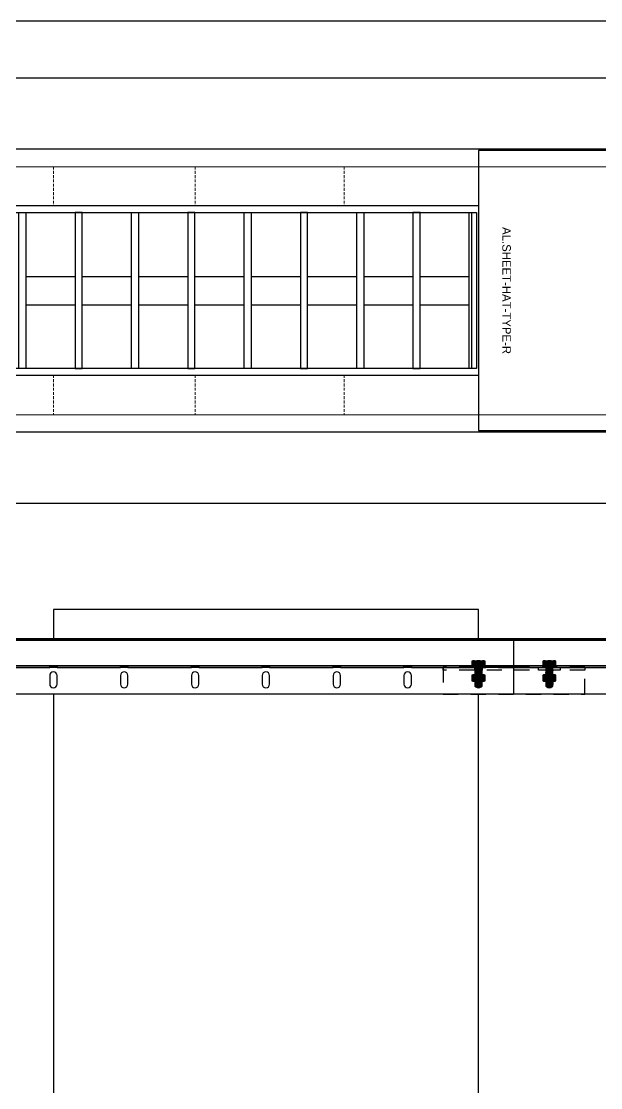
# Model space of a CAD drawing. Header units: millimetres. Extents: x -962357 to -591296, y -223672 to 59420.
# Drawn here: x -740553 to -740144, y -177079 to -176326 of the extents above; entities that cross this region are included whole.
import ezdxf
from ezdxf.enums import TextEntityAlignment as Align

# ---------------------------------------------------------------- set-up
doc = ezdxf.new("R2010")
doc.units = ezdxf.units.MM
doc.linetypes.add('DPA_Hidden 50', pattern=[3, 2, -1])
doc.linetypes.add('TA_HL_003.00000', pattern=[19.5, 10.65, -8.85])
for name, color, linetype in [('000 - H A T C H', 8, 'Continuous'), ('000 - WIPEOUT', 250, 'Continuous'), ('001 - ASCESSORIES', 251, 'Continuous'), ('A04_TUBE SERIES', 2, 'Continuous'), ('A11_ALU.SOLID SHEET', 2, 'Continuous')]:
    doc.layers.add(name, color=color, linetype=linetype)
doc.layers.add('A-GLAZ-CURT', color=2, linetype='Continuous', lineweight=9)
pattern_1 = [(110, (-0.5, 0), (-0.93969, -0.34202), []), (110, (-0.2012, 0.6409), (-0.93969, -0.34202), [1.25, -0.25, 0, -0.25])]

# ---------------------------------------------------------------- blocks, each defined once
blk = doc.blocks.new('*U4621')
at = {"color": 1}
blk.add_wipeout([(600, -60), (-600, -60), (-600, 60), (600, 60)], dxfattribs=at).dxf.layer = '000 - WIPEOUT'
at = {"layer": '001 - ASCESSORIES', "color": 0}
blk.add_lwpolyline([(600, -60), (-600, -60), (-600, 60), (600, 60)], close=True, dxfattribs=at)
at = {"layer": '001 - ASCESSORIES'}
for points in [[(595, -55), (-595, -55), (-595, 55), (595, 55)], [(280.63, -55), (275.63, -55), (275.63, 55), (280.63, 55)], [(315.37, -55), (320.37, -55), (320.37, 55), (315.37, 55)], [(360.1, -55), (355.1, -55), (355.1, 55), (360.1, 55)], [(394.83, -55), (399.83, -55), (399.83, 55), (394.83, 55)], [(439.57, -55), (434.57, -55), (434.57, 55), (439.57, 55)], [(474.3, -55), (479.3, -55), (479.3, 55), (474.3, 55)], [(519.03, -55), (514.03, -55), (514.03, 55), (519.03, 55)], [(553.77, -55), (558.77, -55), (558.77, 55), (553.77, 55)], [(598.5, -55), (593.5, -55), (593.5, 55), (598.5, 55)]]:
    blk.add_lwpolyline(points, close=True, dxfattribs=at)
for points in [[(280.63, 10), (315.37, 10)], [(320.37, 10), (355.1, 10)], [(360.1, 10), (394.83, 10)], [(399.83, 10), (434.57, 10)], [(439.57, 10), (474.3, 10)], [(479.3, 10), (514.03, 10)], [(519.03, 10), (553.77, 10)], [(558.77, 10), (593.5, 10)], [(280.63, -10), (315.37, -10)], [(320.37, -10), (355.1, -10)], [(360.1, -10), (394.83, -10)], [(399.83, -10), (434.57, -10)], [(439.57, -10), (474.3, -10)], [(479.3, -10), (514.03, -10)], [(519.03, -10), (553.77, -10)], [(558.77, -10), (593.5, -10)]]:
    blk.add_lwpolyline(points, dxfattribs=at)
blk = doc.blocks.new('*U4622')
at = {"layer": 'A11_ALU.SOLID SHEET', "color": 0}
blk.add_lwpolyline([(350, -98.8), (350, 98.8), (0, 98.8), (0, -98.8)], close=True, dxfattribs=at)
at = {"layer": 'Defpoints', "color": 250}
blk.add_point((0, 0), dxfattribs=at)
blk.add_text('AL.SHEET-HAT-TYPE-R', height=6, rotation=270, dxfattribs=at).set_placement((15, 0), align=Align.BOTTOM_CENTER)
blk = doc.blocks.new('*U4643')
blk.add_attdef('EXTR.OVL-LENGTH_', (-25, -59.09), '', height=5)
blk.add_wipeout([(-25, 0), (25, 0), (25, 67400), (-25, 67400)]).dxf.layer = '000 - WIPEOUT'
at = {"layer": 'A04_TUBE SERIES', "color": 0}
blk.add_lwpolyline([(-25, 0), (25, 0), (25, 67400), (-25, 67400)], close=True, dxfattribs=at)
blk = doc.blocks.new('*U4645')
blk.add_attdef('EXTR.OVL-LENGTH_', (-25, -59.09), '', height=5)
blk.add_wipeout([(-25, 0), (25, 0), (25, 67400), (-25, 67400)]).dxf.layer = '000 - WIPEOUT'
at = {"layer": 'A04_TUBE SERIES', "color": 0}
blk.add_lwpolyline([(-25, 0), (25, 0), (25, 67400), (-25, 67400)], close=True, dxfattribs=at)
blk = doc.blocks.new('*U4717')
at = {"color": 3}
blk.add_wipeout([(-1050, 10750), (1050, 10750), (1050, 10450), (-1050, 10450)], dxfattribs=at).dxf.layer = '000 - WIPEOUT'
at = {"layer": 'A11_ALU.SOLID SHEET', "color": 0, "linetype": 'ByBlock'}
blk.add_lwpolyline([(-1050, 10450), (1050, 10450), (1050, 10750), (-1050, 10750)], close=True, dxfattribs=at)
blk = doc.blocks.new('000 - ASSCESSORIES_FAMELINE_GALV.BRACKET_FITTING_Z-PROFILE_HR-02AA_TOP_VIEW')
blk.add_wipeout([(-1200, 39), (1200, 39), (1200, 0), (-1200, 0)]).dxf.layer = '000 - WIPEOUT'
at = {"layer": '001 - ASCESSORIES', "linetype": 'Continuous'}
for p, q in [((-1200, 39), (1200, 39)), ((-1200, 0), (1200, 0))]:
    blk.add_line(p, q, dxfattribs=at)
at = {"layer": '001 - ASCESSORIES', "color": 1, "linetype": 'ByBlock'}
for p, q in [((-1127.6, 20.2), (-1127.6, 19)), ((-1077.6, 20.2), (-1077.6, 19)), ((-1027.6, 20.2), (-1027.6, 19)), ((-977.6, 20.2), (-977.6, 19)), ((-927.6, 20.2), (-927.6, 19)), ((-877.6, 20.2), (-877.6, 19)), ((1172.4, 20.2), (1172.4, 19))]:
    blk.add_line(p, q, dxfattribs=at)
at = {"layer": '001 - ASCESSORIES', "color": 0, "linetype": 'ByBlock'}
blk.add_lwpolyline([(-1200, 39), (1200, 39), (1200, 19), (-1200, 19)], close=True, dxfattribs=at)
at = {"layer": '001 - ASCESSORIES'}
for points in [[(-1172.4, 26), (-1172.4, 32, 1), (-1177.6, 32), (-1177.6, 26, 1)], [(-1122.4, 26), (-1122.4, 32, 1), (-1127.6, 32), (-1127.6, 26, 1)], [(-1072.4, 26), (-1072.4, 32, 1), (-1077.6, 32), (-1077.6, 26, 1)], [(-1022.4, 26), (-1022.4, 32, 1), (-1027.6, 32), (-1027.6, 26, 1)], [(-972.4, 26), (-972.4, 32, 1), (-977.6, 32), (-977.6, 26, 1)], [(-922.4, 26), (-922.4, 32, 1), (-927.6, 32), (-927.6, 26, 1)], [(-872.4, 26), (-872.4, 32, 1), (-877.6, 32), (-877.6, 26, 1)], [(1177.6, 26), (1177.6, 32, 1), (1172.4, 32), (1172.4, 26, 1)]]:
    blk.add_lwpolyline(points, format="xyb", close=True, dxfattribs=at)
at = {"layer": '001 - ASCESSORIES', "color": 1, "linetype": 'ByBlock'}
for points in [[(-1200, 20.2), (-1177.6, 20.2), (-1177.6, 19), (-1200, 19)], [(-1177.6, 20.2), (-1172.4, 20.2), (-1172.4, 19), (-1177.6, 19)], [(-1127.6, 20.2), (-1172.4, 20.2), (-1172.4, 19), (-1127.6, 19)], [(-1127.6, 20.2), (-1122.4, 20.2), (-1122.4, 19), (-1127.6, 19)], [(-1077.6, 20.2), (-1122.4, 20.2), (-1122.4, 19), (-1077.6, 19)], [(-1077.6, 20.2), (-1072.4, 20.2), (-1072.4, 19), (-1077.6, 19)], [(-1027.6, 20.2), (-1072.4, 20.2), (-1072.4, 19), (-1027.6, 19)], [(-1027.6, 20.2), (-1022.4, 20.2), (-1022.4, 19), (-1027.6, 19)], [(-977.6, 20.2), (-1022.4, 20.2), (-1022.4, 19), (-977.6, 19)], [(-977.6, 20.2), (-972.4, 20.2), (-972.4, 19), (-977.6, 19)], [(-927.6, 20.2), (-972.4, 20.2), (-972.4, 19), (-927.6, 19)], [(-927.6, 20.2), (-922.4, 20.2), (-922.4, 19), (-927.6, 19)], [(-877.6, 20.2), (-922.4, 20.2), (-922.4, 19), (-877.6, 19)], [(-877.6, 20.2), (-872.4, 20.2), (-872.4, 19), (-877.6, 19)], [(-827.6, 20.2), (-872.4, 20.2), (-872.4, 19), (-827.6, 19)], [(1172.4, 20.2), (1127.6, 20.2), (1127.6, 19), (1172.4, 19)], [(1172.4, 20.2), (1177.6, 20.2), (1177.6, 19), (1172.4, 19)], [(1200, 20.2), (1177.6, 20.2), (1177.6, 19), (1200, 19)]]:
    blk.add_lwpolyline(points, close=True, dxfattribs=at)
at = {"layer": '001 - ASCESSORIES'}
blk.add_lwpolyline([(-1200, 19), (1200, 19), (1200, 0), (-1200, 0)], close=True, dxfattribs=at)
at = {"layer": '001 - ASCESSORIES', "color": 2}
blk.add_lwpolyline([(-1200, 1.2), (1200, 1.2), (1200, 0), (-1200, 0)], close=True, dxfattribs=at)
blk = doc.blocks.new('*U4662')
at = {"color": 1}
for p, q in [((-3.46, 4.5), (3.46, 4.5)), ((-3.46, 0), (3.46, 0))]:
    blk.add_line(p, q, dxfattribs=at)
at = {"color": 0}
for points in [[(-2.31, 4.21, 0.249893), (-4.62, 4.21), (-4.62, 0.29, 0.249893), (-2.31, 0.29)], [(2.31, 4.21, 0.062422), (0, 4.5, 0.062422), (-2.31, 4.21), (-2.31, 0.29, 0.061692), (0, 0, 0.061692), (2.31, 0.29)], [(4.62, 4.21, 0.249893), (2.31, 4.21), (2.31, 0.29, 0.249893), (4.62, 0.29)]]:
    blk.add_lwpolyline(points, format="xyb", close=True, dxfattribs=at)
blk = doc.blocks.new('*U4707')
at = {"layer": '000 - H A T C H'}
h = blk.add_hatch(color=250, dxfattribs=at)
h.dxf.hatch_style = 1
edge = h.paths.add_edge_path()
edge.add_line((0.29, 4.62), (4.21, 4.62))
edge.add_arc((2.05, 3.46), 2.45, 0, 28.06093, ccw=False)
edge.add_line((4.5, 3.46), (4.5, 0.01))
edge.add_arc((-4.86, 0), 9.36, -0.02392, 0.02392, ccw=False)
edge.add_line((4.5, 0), (4.5, 0))
edge.add_arc((-4.86, 0), 9.36, -0.02392, 0.02392, ccw=False)
edge.add_line((4.5, -0.01), (4.5, -3.46))
edge.add_arc((2.05, -3.46), 2.45, -28.06093, 0, ccw=False)
edge.add_line((4.21, -4.62), (0.29, -4.62))
edge.add_arc((2.45, -3.46), 2.45, 180, 208.06093, ccw=False)
edge.add_line((0, -3.46), (0, 3.46))
edge.add_arc((2.45, 3.46), 2.45, 151.93907, 180, ccw=False)
at = {"layer": '001 - ASCESSORIES', "color": 0, "rotation": 270}
blk.add_blockref('*U4662', (0, 0), dxfattribs=at)
blk = doc.blocks.new('*U4682')
at = {"color": 1}
for p, q in [((-3.46, 3.5), (3.46, 3.5)), ((-3.46, 0), (3.46, 0))]:
    blk.add_line(p, q, dxfattribs=at)
at = {"color": 0}
for points in [[(-2.31, 3.21, 0.249855), (-4.62, 3.21), (-4.62, 0.29, 0.249855), (-2.31, 0.29)], [(2.31, 3.21, 0.062432), (0, 3.5, 0.062432), (-2.31, 3.21), (-2.31, 0.29, 0.061701), (0, 0, 0.061701), (2.31, 0.29)], [(4.62, 3.21, 0.249855), (2.31, 3.21), (2.31, 0.29, 0.249855), (4.62, 0.29)]]:
    blk.add_lwpolyline(points, format="xyb", close=True, dxfattribs=at)
blk = doc.blocks.new('*U4688')
at = {"layer": '000 - H A T C H'}
h = blk.add_hatch(dxfattribs=at)
h.set_pattern_fill('ANSI35', color=8, scale=4, angle=65)
h.set_pattern_definition(pattern_1)
h.paths.add_polyline_path([(0, -2.5), (14.5, -2.5), (14.5, 2.5), (0, 2.5)])
at = {"color": 8}
blk.add_line((14.5, -2.5), (14.5, 2.5), dxfattribs=at)
at = {"color": 1}
blk.add_lwpolyline([(14.5, 2.5), (0, 2.5), (0, -2.5), (14.5, -2.5), (15, -2), (15, 2)], close=True, dxfattribs=at)
blk = doc.blocks.new('*U4699')
at = {"layer": '000 - H A T C H'}
h = blk.add_hatch(color=250, dxfattribs=at)
h.dxf.hatch_style = 1
edge = h.paths.add_edge_path()
edge.add_line((-0.29, -4.62), (-3.21, -4.62))
edge.add_arc((-1.05, -3.46), 2.45, 180, 208.05689, ccw=False)
edge.add_line((-3.5, -3.46), (-3.5, -0.01))
edge.add_arc((5.86, 0), 9.36, 179.97608, 180.02392, ccw=False)
edge.add_line((-3.5, 0), (-3.5, 0))
edge.add_arc((5.86, 0), 9.36, 179.97608, 180.02392, ccw=False)
edge.add_line((-3.5, 0.01), (-3.5, 3.46))
edge.add_arc((-1.05, 3.46), 2.45, 151.94311, 180, ccw=False)
edge.add_line((-3.21, 4.62), (-0.29, 4.62))
edge.add_arc((-2.45, 3.46), 2.45, 360, 388.05689, ccw=False)
edge.add_line((0, 3.46), (0, -3.46))
edge.add_arc((-2.45, -3.46), 2.45, 331.94311, 360, ccw=False)
blk.add_blockref('*U4688', (0, 0))
at = {"layer": '001 - ASCESSORIES', "rotation": 90}
blk.add_blockref('*U4682', (0, 0), dxfattribs=at)
blk = doc.blocks.new('000 - ASSCESSORIES_FAMELINE_GALV._SPICE-FOR_HR-02A_TOP_VIEW')
at = {"layer": '001 - ASCESSORIES', "color": 0, "linetype": 'ByBlock'}
blk.add_lwpolyline([(-50, 0), (50, 0), (50, 18.8), (-50, 18.8)], close=True, dxfattribs=at)
at = {"layer": '001 - ASCESSORIES', "linetype": 'ByBlock'}
blk.add_lwpolyline([(-50, 2), (50, 2), (50, 0), (-50, 0)], close=True, dxfattribs=at)
at = {"layer": '001 - ASCESSORIES', "color": 1}
for points in [[(-32.6, 2), (-17.4, 2), (-17.4, 0), (-32.6, 0)], [(22.4, 2), (27.6, 2), (27.6, 0), (22.4, 0)]]:
    blk.add_lwpolyline(points, close=True, dxfattribs=at)
blk = doc.blocks.new('*U4943')
at = {"layer": '001 - ASCESSORIES', "linetype": 'ByBlock', "rotation": 180}
blk.add_blockref('000 - ASSCESSORIES_FAMELINE_GALV.BRACKET_FITTING_Z-PROFILE_HR-02AA_TOP_VIEW', (9600, 39), dxfattribs=at)
blk.add_blockref('000 - ASSCESSORIES_FAMELINE_GALV.BRACKET_FITTING_Z-PROFILE_HR-02AA_TOP_VIEW', (12000, 39), dxfattribs=at)
at = {"layer": '001 - ASCESSORIES', "rotation": 270}
for name, p in [('*U4699', (10775, 20)), ('*U4707', (10775, 13.6))]:
    blk.add_blockref(name, p, dxfattribs=at)
for name, p in [('*U4699', (10825, 20)), ('*U4707', (10825, 13.6))]:
    blk.add_blockref(name, p, dxfattribs=at)
at = {"layer": '001 - ASCESSORIES', "linetype": 'TA_HL_003.00000', "rotation": 180}
blk.add_blockref('000 - ASSCESSORIES_FAMELINE_GALV._SPICE-FOR_HR-02A_TOP_VIEW', (10800, 18.8), dxfattribs=at)
blk = doc.blocks.new('*U4956')
blk.add_lwpolyline([(27650, -551.98), (-107450, -551.98), (-107450, -3555), (27650, -3555)], close=True)
blk.add_blockref('*U4621', (3850, -742))
at = {"layer": 'A11_ALU.SOLID SHEET', "color": 0, "linetype": 'ByBlock', "rotation": 270}
blk.add_blockref('*U4717', (-6300, -2017), dxfattribs=at)
at = {"layer": '001 - ASCESSORIES', "linetype": 'ByBlock'}
blk.add_blockref('*U4943', (-6325, -1026.7), dxfattribs=at)
at = {"layer": 'A11_ALU.SOLID SHEET', "color": 1}
blk.add_blockref('*U4622', (4450, -742), dxfattribs=at)
blk.add_blockref('*U4621', (3850, -742))
blk.add_blockref('*U4622', (4450, -742), dxfattribs=at)
at = {"layer": 'A04_TUBE SERIES', "color": 0, "linetype": 'ByBlock', "rotation": 270}
for name, p in [('*U4643', (-39850, -617)), ('*U4645', (-39850, -867))]:
    blk.add_blockref(name, p, dxfattribs=at)
blk = doc.blocks.new('DPA_CP_Metal Ceiling Panel1 - Horizontal with Gap-16028279-4160-01 UPPER PLATFORM LEVEL - REFLECTED CEILING PLAN')
at = {"layer": 'A-GLAZ-CURT'}
for p, q in [((-787282.37, 2701.52), (-787282.37, 2976.52)), ((-787282.37, 2701.52), (-787282.37, 2976.52)), ((-787282.37, 2976.52), (-786932.37, 2976.52)), ((-787282.37, 2976.52), (-786932.37, 2976.52)), ((-787282.37, 2701.52), (-787282.37, 2976.52)), ((-786932.37, 2701.52), (-786932.37, 2976.52)), ((-786932.37, 2976.52), (-786932.37, 2701.52)), ((-786932.37, 2976.52), (-786932.37, 2701.52)), ((-787282.37, 2926.52), (-786932.37, 2926.52)), ((-787282.37, 2751.52), (-786932.37, 2751.52)), ((-787282.37, 2701.52), (-786932.37, 2701.52)), ((-786932.37, 2701.52), (-787282.37, 2701.52)), ((-786932.37, 2701.52), (-787282.37, 2701.52))]:
    blk.add_line(p, q, dxfattribs=at)
blk = doc.blocks.new('DPA_CP_Metal Ceiling Luminaire2 - Linear Luminaire-12404975-4160-01 UPPER PLATFORM LEVEL - REFLECTED CEILING PLAN')
at = {"layer": 'A-GLAZ-CURT'}
for p, q in [((-786932.37, 2976.52), (-785732.37, 2976.52)), ((-785732.37, 2976.52), (-786932.37, 2976.52)), ((-786932.37, 2976.52), (-785732.37, 2976.52)), ((-785732.37, 2976.52), (-785732.37, 2701.52)), ((-785732.37, 2701.52), (-785732.37, 2976.52)), ((-785732.37, 2939.02), (-785732.37, 2701.52)), ((-786932.37, 2926.52), (-785732.37, 2926.52)), ((-786932.37, 2751.52), (-785732.37, 2751.52)), ((-785732.37, 2701.52), (-786932.37, 2701.52)), ((-785732.37, 2701.52), (-786932.37, 2701.52)), ((-786932.37, 2701.52), (-785732.37, 2701.52))]:
    blk.add_line(p, q, dxfattribs=at)
at = {"layer": 'A-GLAZ-CURT', "linetype": 'DPA_Hidden 50'}
for p, q in [((-786032.37, 2926.52), (-786032.37, 2751.52)), ((-785932.37, 2926.52), (-785932.37, 2751.52)), ((-785827.37, 2926.52), (-785827.37, 2751.52))]:
    blk.add_line(p, q, dxfattribs=at)
blk = doc.blocks.new('*U453')
at = {"color": 1}
blk.add_wipeout([(600, -60), (-600, -60), (-600, 60), (600, 60)], dxfattribs=at).dxf.layer = '000 - WIPEOUT'
at = {"layer": '001 - ASCESSORIES', "color": 0}
blk.add_lwpolyline([(600, -60), (-600, -60), (-600, 60), (600, 60)], close=True, dxfattribs=at)
at = {"layer": '001 - ASCESSORIES'}
for points in [[(595, -55), (-595, -55), (-595, 55), (595, 55)], [(280.63, -55), (275.63, -55), (275.63, 55), (280.63, 55)], [(315.37, -55), (320.37, -55), (320.37, 55), (315.37, 55)], [(360.1, -55), (355.1, -55), (355.1, 55), (360.1, 55)], [(394.83, -55), (399.83, -55), (399.83, 55), (394.83, 55)], [(439.57, -55), (434.57, -55), (434.57, 55), (439.57, 55)], [(474.3, -55), (479.3, -55), (479.3, 55), (474.3, 55)], [(519.03, -55), (514.03, -55), (514.03, 55), (519.03, 55)], [(553.77, -55), (558.77, -55), (558.77, 55), (553.77, 55)], [(598.5, -55), (593.5, -55), (593.5, 55), (598.5, 55)]]:
    blk.add_lwpolyline(points, close=True, dxfattribs=at)
for points in [[(280.63, 10), (315.37, 10)], [(320.37, 10), (355.1, 10)], [(360.1, 10), (394.83, 10)], [(399.83, 10), (434.57, 10)], [(439.57, 10), (474.3, 10)], [(479.3, 10), (514.03, 10)], [(519.03, 10), (553.77, 10)], [(558.77, 10), (593.5, 10)], [(280.63, -10), (315.37, -10)], [(320.37, -10), (355.1, -10)], [(360.1, -10), (394.83, -10)], [(399.83, -10), (434.57, -10)], [(439.57, -10), (474.3, -10)], [(479.3, -10), (514.03, -10)], [(519.03, -10), (553.77, -10)], [(558.77, -10), (593.5, -10)]]:
    blk.add_lwpolyline(points, dxfattribs=at)
blk = doc.blocks.new('*U431')
at = {"layer": 'A11_ALU.SOLID SHEET', "color": 0}
blk.add_lwpolyline([(350, -98.8), (350, 98.8), (0, 98.8), (0, -98.8)], close=True, dxfattribs=at)
at = {"layer": 'Defpoints', "color": 250}
blk.add_point((0, 0), dxfattribs=at)
blk.add_text('AL.SHEET-HAT-TYPE-R', height=6, rotation=270, dxfattribs=at).set_placement((15, 0), align=Align.BOTTOM_CENTER)
blk = doc.blocks.new('*U723')
blk.add_attdef('EXTR.OVL-LENGTH_', (-25, -59.09), '', height=5)
blk.add_wipeout([(-25, 0), (25, 0), (25, 67400), (-25, 67400)]).dxf.layer = '000 - WIPEOUT'
at = {"layer": 'A04_TUBE SERIES', "color": 0}
blk.add_lwpolyline([(-25, 0), (25, 0), (25, 67400), (-25, 67400)], close=True, dxfattribs=at)
blk = doc.blocks.new('*U745')
blk.add_attdef('EXTR.OVL-LENGTH_', (-25, -59.09), '', height=5)
blk.add_wipeout([(-25, 0), (25, 0), (25, 67400), (-25, 67400)]).dxf.layer = '000 - WIPEOUT'
at = {"layer": 'A04_TUBE SERIES', "color": 0}
blk.add_lwpolyline([(-25, 0), (25, 0), (25, 67400), (-25, 67400)], close=True, dxfattribs=at)
blk = doc.blocks.new('*U695')
at = {"color": 3}
blk.add_wipeout([(-1050, 10750), (1050, 10750), (1050, 10450), (-1050, 10450)], dxfattribs=at).dxf.layer = '000 - WIPEOUT'
at = {"layer": 'A11_ALU.SOLID SHEET', "color": 0, "linetype": 'ByBlock'}
blk.add_lwpolyline([(-1050, 10450), (1050, 10450), (1050, 10750), (-1050, 10750)], close=True, dxfattribs=at)
blk = doc.blocks.new('*U349')
at = {"color": 1}
for p, q in [((-3.46, 4.5), (3.46, 4.5)), ((-3.46, 0), (3.46, 0))]:
    blk.add_line(p, q, dxfattribs=at)
at = {"color": 0}
for points in [[(-2.31, 4.21, 0.249893), (-4.62, 4.21), (-4.62, 0.29, 0.249893), (-2.31, 0.29)], [(2.31, 4.21, 0.062422), (0, 4.5, 0.062422), (-2.31, 4.21), (-2.31, 0.29, 0.061692), (0, 0, 0.061692), (2.31, 0.29)], [(4.62, 4.21, 0.249893), (2.31, 4.21), (2.31, 0.29, 0.249893), (4.62, 0.29)]]:
    blk.add_lwpolyline(points, format="xyb", close=True, dxfattribs=at)
blk = doc.blocks.new('*U667')
at = {"layer": '000 - H A T C H'}
h = blk.add_hatch(color=250, dxfattribs=at)
h.dxf.hatch_style = 1
edge = h.paths.add_edge_path()
edge.add_line((0.29, 4.62), (4.21, 4.62))
edge.add_arc((2.05, 3.46), 2.45, 0, 28.06093, ccw=False)
edge.add_line((4.5, 3.46), (4.5, 0.01))
edge.add_arc((-4.86, 0), 9.36, -0.02392, 0.02392, ccw=False)
edge.add_line((4.5, 0), (4.5, 0))
edge.add_arc((-4.86, 0), 9.36, -0.02392, 0.02392, ccw=False)
edge.add_line((4.5, -0.01), (4.5, -3.46))
edge.add_arc((2.05, -3.46), 2.45, -28.06093, 0, ccw=False)
edge.add_line((4.21, -4.62), (0.29, -4.62))
edge.add_arc((2.45, -3.46), 2.45, 180, 208.06093, ccw=False)
edge.add_line((0, -3.46), (0, 3.46))
edge.add_arc((2.45, 3.46), 2.45, 151.93907, 180, ccw=False)
at = {"layer": '001 - ASCESSORIES', "color": 0, "rotation": 270}
blk.add_blockref('*U349', (0, 0), dxfattribs=at)
blk = doc.blocks.new('*U351')
at = {"color": 1}
for p, q in [((-3.46, 3.5), (3.46, 3.5)), ((-3.46, 0), (3.46, 0))]:
    blk.add_line(p, q, dxfattribs=at)
at = {"color": 0}
for points in [[(-2.31, 3.21, 0.249855), (-4.62, 3.21), (-4.62, 0.29, 0.249855), (-2.31, 0.29)], [(2.31, 3.21, 0.062432), (0, 3.5, 0.062432), (-2.31, 3.21), (-2.31, 0.29, 0.061701), (0, 0, 0.061701), (2.31, 0.29)], [(4.62, 3.21, 0.249855), (2.31, 3.21), (2.31, 0.29, 0.249855), (4.62, 0.29)]]:
    blk.add_lwpolyline(points, format="xyb", close=True, dxfattribs=at)
blk = doc.blocks.new('*U357')
at = {"layer": '000 - H A T C H'}
h = blk.add_hatch(dxfattribs=at)
h.set_pattern_fill('ANSI35', color=8, scale=4, angle=65)
h.set_pattern_definition(pattern_1)
h.paths.add_polyline_path([(0, -2.5), (14.5, -2.5), (14.5, 2.5), (0, 2.5)])
at = {"color": 8}
blk.add_line((14.5, -2.5), (14.5, 2.5), dxfattribs=at)
at = {"color": 1}
blk.add_lwpolyline([(14.5, 2.5), (0, 2.5), (0, -2.5), (14.5, -2.5), (15, -2), (15, 2)], close=True, dxfattribs=at)
blk = doc.blocks.new('*U666')
at = {"layer": '000 - H A T C H'}
h = blk.add_hatch(color=250, dxfattribs=at)
h.dxf.hatch_style = 1
edge = h.paths.add_edge_path()
edge.add_line((-0.29, -4.62), (-3.21, -4.62))
edge.add_arc((-1.05, -3.46), 2.45, 180, 208.05689, ccw=False)
edge.add_line((-3.5, -3.46), (-3.5, -0.01))
edge.add_arc((5.86, 0), 9.36, 179.97608, 180.02392, ccw=False)
edge.add_line((-3.5, 0), (-3.5, 0))
edge.add_arc((5.86, 0), 9.36, 179.97608, 180.02392, ccw=False)
edge.add_line((-3.5, 0.01), (-3.5, 3.46))
edge.add_arc((-1.05, 3.46), 2.45, 151.94311, 180, ccw=False)
edge.add_line((-3.21, 4.62), (-0.29, 4.62))
edge.add_arc((-2.45, 3.46), 2.45, 360, 388.05689, ccw=False)
edge.add_line((0, 3.46), (0, -3.46))
edge.add_arc((-2.45, -3.46), 2.45, 331.94311, 360, ccw=False)
blk.add_blockref('*U357', (0, 0))
at = {"layer": '001 - ASCESSORIES', "rotation": 90}
blk.add_blockref('*U351', (0, 0), dxfattribs=at)
blk = doc.blocks.new('*U655')
at = {"layer": '001 - ASCESSORIES', "linetype": 'ByBlock', "rotation": 180}
blk.add_blockref('000 - ASSCESSORIES_FAMELINE_GALV.BRACKET_FITTING_Z-PROFILE_HR-02AA_TOP_VIEW', (9600, 39), dxfattribs=at)
blk.add_blockref('000 - ASSCESSORIES_FAMELINE_GALV.BRACKET_FITTING_Z-PROFILE_HR-02AA_TOP_VIEW', (12000, 39), dxfattribs=at)
at = {"layer": '001 - ASCESSORIES', "rotation": 270}
for name, p in [('*U666', (10775, 20)), ('*U667', (10775, 13.6))]:
    blk.add_blockref(name, p, dxfattribs=at)
for name, p in [('*U666', (10825, 20)), ('*U667', (10825, 13.6))]:
    blk.add_blockref(name, p, dxfattribs=at)
at = {"layer": '001 - ASCESSORIES', "linetype": 'TA_HL_003.00000', "rotation": 180}
blk.add_blockref('000 - ASSCESSORIES_FAMELINE_GALV._SPICE-FOR_HR-02A_TOP_VIEW', (10800, 18.8), dxfattribs=at)

msp = doc.modelspace()

# ---------------------------------------------------------------- block references
at = {"layer": 'A-GLAZ-CURT'}
for name, p in [('DPA_CP_Metal Ceiling Luminaire2 - Linear Luminaire-12404975-4160-01 UPPER PLATFORM LEVEL - REFLECTED CEILING PLAN', (45502.5, -179355.5)), ('DPA_CP_Metal Ceiling Luminaire2 - Linear Luminaire-12404975-4160-01 UPPER PLATFORM LEVEL - REFLECTED CEILING PLAN', (45502.5, -179355.5)), ('DPA_CP_Metal Ceiling Panel1 - Horizontal with Gap-16028279-4160-01 UPPER PLATFORM LEVEL - REFLECTED CEILING PLAN', (47052.5, -179355.5)), ('DPA_CP_Metal Ceiling Panel1 - Horizontal with Gap-16028279-4160-01 UPPER PLATFORM LEVEL - REFLECTED CEILING PLAN', (47052.5, -179355.5))]:
    msp.add_blockref(name, p, dxfattribs=at)

# ---------------------------------------------------------------- next in the draw order: block references
msp.add_blockref('*U4956', (-744680, -175774.39))

# ---------------------------------------------------------------- next in the draw order: linework, layer by layer
msp.add_lwpolyline([(-717030, -176326.37), (-852130, -176326.37), (-852130, -179329.4), (-717030, -179329.4)], close=True)

# ---------------------------------------------------------------- next in the draw order: block references
msp.add_blockref('*U453', (-740830, -176516.39))
at = {"layer": 'A11_ALU.SOLID SHEET', "color": 0, "linetype": 'ByBlock', "rotation": 270}
msp.add_blockref('*U695', (-750980, -177791.39), dxfattribs=at)

# ---------------------------------------------------------------- next in the draw order: block references
at = {"layer": '001 - ASCESSORIES', "linetype": 'ByBlock'}
msp.add_blockref('*U655', (-751005, -176801.09), dxfattribs=at)
at = {"layer": 'A11_ALU.SOLID SHEET', "color": 1}
msp.add_blockref('*U431', (-740230, -176516.39), dxfattribs=at)

# ---------------------------------------------------------------- next in the draw order: block references
msp.add_blockref('*U453', (-740830, -176516.39))

# ---------------------------------------------------------------- next in the draw order: block references
msp.add_blockref('*U431', (-740230, -176516.39), dxfattribs=at)

# ---------------------------------------------------------------- next in the draw order: block references
at = {"layer": 'A04_TUBE SERIES', "color": 0, "linetype": 'ByBlock', "rotation": 270}
for name, p in [('*U723', (-784530, -176391.39)), ('*U745', (-784530, -176641.39))]:
    msp.add_blockref(name, p, dxfattribs=at)

doc.saveas('drawing.dxf')
